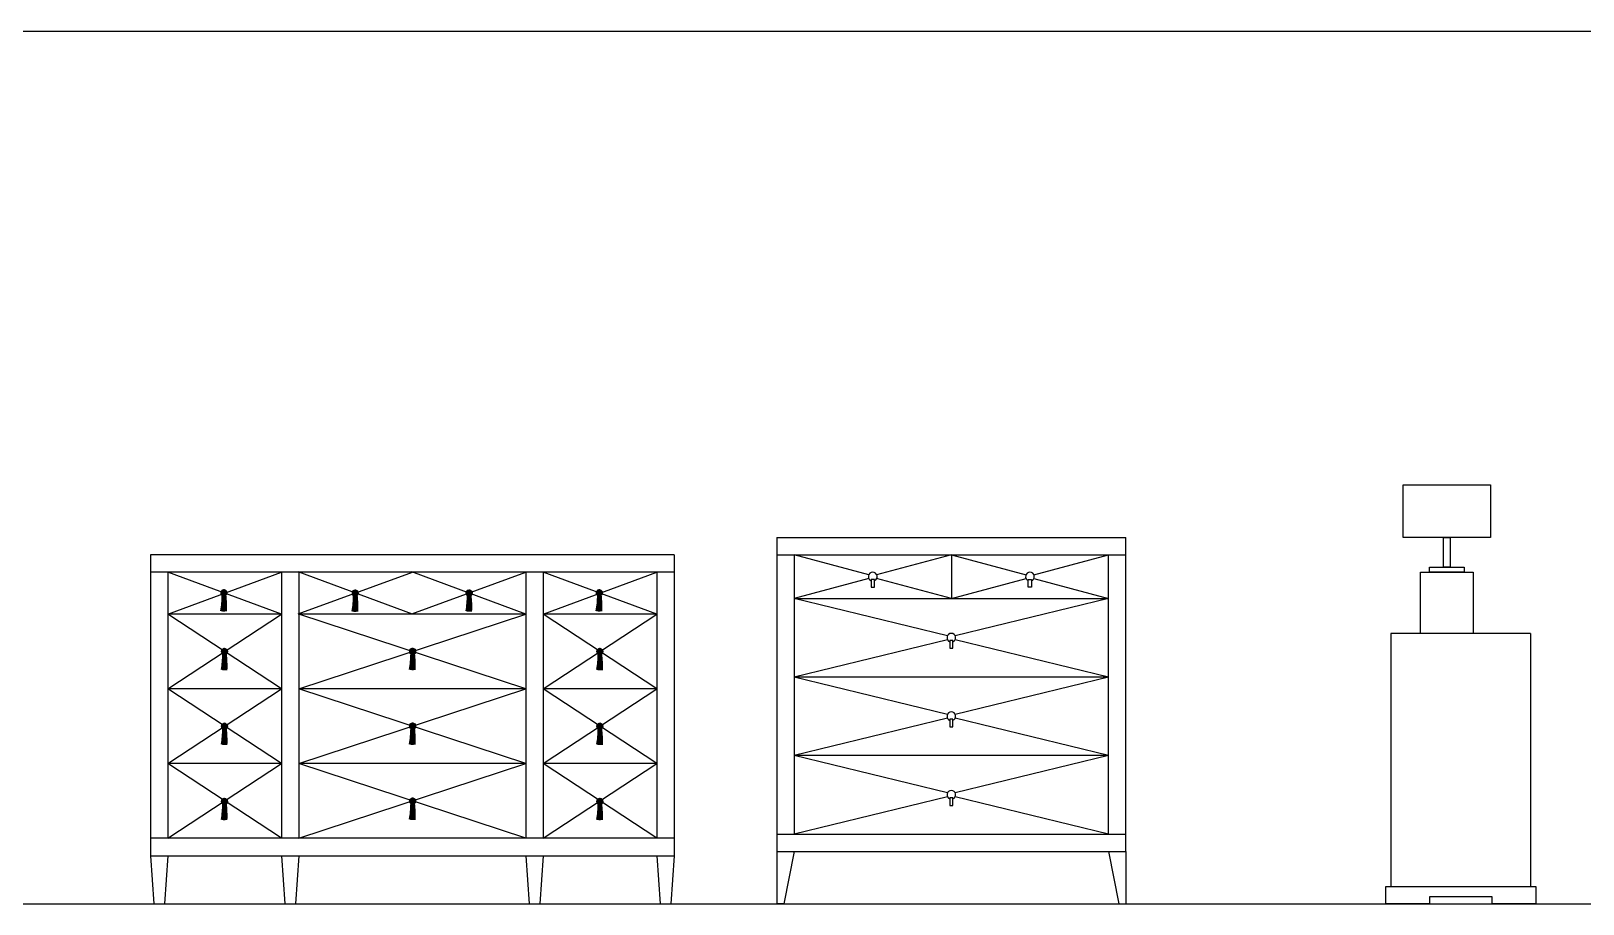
# Model space of a CAD drawing. Header units: inches. Extents: x 6.9 to 49.4, y 11.8 to 36.5.
# Drawn here: x 33.819 to 38.263, y 27.424 to 29.924 of the extents above; entities that cross this region are included whole.
import ezdxf

# ---------------------------------------------------------------- set-up
doc = ezdxf.new("R2010")
doc.units = ezdxf.units.IN
doc.header["$MEASUREMENT"] = 0
doc.layers.add('1', color=1, linetype='Continuous')

msp = doc.modelspace()

# ---------------------------------------------------------------- linework, layer by layer
at = {"layer": '1'}
for p, q in [((28.702, 29.9239), (49.0282, 29.9239)), ((35.9542, 28.4739), (36.9542, 28.4739)), ((35.9542, 28.4739), (35.9542, 27.5739)), ((36.9542, 27.5739), (36.9542, 28.4739)), ((34.1608, 28.4239), (34.1608, 27.5619)), ((35.6608, 28.4239), (34.1608, 28.4239)), ((35.6608, 28.4239), (35.6608, 27.5619)), ((35.9542, 28.4239), (36.9542, 28.4239)), ((36.2179, 28.367), (36.0042, 28.4239)), ((36.0042, 28.4239), (36.0042, 27.6239)), ((36.4542, 28.4239), (36.2403, 28.367)), ((36.4542, 28.4239), (36.6681, 28.367)), ((36.4542, 28.4239), (36.4542, 28.2989)), ((36.6906, 28.367), (36.9042, 28.4239)), ((36.9042, 27.6239), (36.9042, 28.4239)), ((35.6608, 28.3739), (34.1608, 28.3739)), ((34.2108, 28.3739), (34.2108, 27.6119)), ((34.5358, 28.2539), (34.2108, 28.3739)), ((34.2108, 28.2539), (34.5358, 28.3739)), ((34.5358, 28.3739), (34.5358, 27.6119)), ((34.9108, 28.2539), (34.5839, 28.3747)), ((34.5839, 28.2547), (34.9108, 28.3739)), ((34.5858, 28.3739), (34.5858, 27.6119)), ((35.2358, 28.2539), (34.9089, 28.3747)), ((34.9089, 28.2547), (35.2358, 28.3739)), ((35.2358, 28.3739), (35.2358, 27.6119)), ((35.2858, 28.3739), (35.2858, 27.6119)), ((35.2858, 28.2539), (35.6108, 28.3739)), ((35.6108, 28.2539), (35.2858, 28.3739)), ((35.6108, 28.3739), (35.6108, 27.6119)), ((36.2179, 28.3558), (36.0042, 28.2989)), ((36.4542, 28.2989), (36.2403, 28.3558)), ((36.4542, 28.2989), (36.6681, 28.3558)), ((36.6906, 28.3558), (36.9042, 28.2989)), ((36.0042, 28.2989), (36.9042, 28.2989)), ((36.4429, 28.192), (36.0042, 28.2989)), ((36.9042, 28.2989), (36.4653, 28.192)), ((34.5358, 28.2539), (34.2108, 28.2539)), ((34.5358, 28.0399), (34.2108, 28.2539)), ((34.2108, 28.0399), (34.5358, 28.2539)), ((35.2358, 28.2539), (34.5858, 28.2539)), ((34.5858, 28.0399), (35.2358, 28.2539)), ((35.2358, 28.0399), (34.5858, 28.2539)), ((35.6108, 28.2539), (35.2858, 28.2539)), ((35.2858, 28.0399), (35.6108, 28.2539)), ((35.6108, 28.0399), (35.2858, 28.2539)), ((36.4429, 28.1808), (36.0042, 28.0739)), ((36.9042, 28.0739), (36.4653, 28.1808)), ((38.1131, 28.1989), (37.7131, 28.1989)), ((38.1131, 28.1989), (38.1131, 27.4739)), ((36.9042, 28.0739), (36.0042, 28.0739)), ((36.4429, 27.967), (36.0042, 28.0739)), ((36.9042, 28.0739), (36.4653, 27.967)), ((34.1608, 28.0093), (34.1608, 27.5619)), ((34.5358, 28.0399), (34.2108, 28.0399)), ((34.2108, 27.8259), (34.5358, 28.0399)), ((34.5358, 27.8259), (34.2108, 28.0399)), ((35.2358, 28.0399), (34.5858, 28.0399)), ((34.5858, 27.8259), (35.2358, 28.0399)), ((35.2358, 27.8259), (34.5858, 28.0399)), ((35.6108, 28.0399), (35.2858, 28.0399)), ((35.6108, 27.8259), (35.2858, 28.0399)), ((35.2858, 27.8259), (35.6108, 28.0399)), ((34.2108, 27.9593), (34.2108, 27.6119)), ((36.4429, 27.9558), (36.0042, 27.8489)), ((36.9042, 27.8489), (36.4653, 27.9558)), ((34.5358, 27.8259), (34.2108, 27.8259)), ((34.5358, 27.6119), (34.2108, 27.8259)), ((34.2108, 27.6119), (34.5358, 27.8259)), ((35.2358, 27.8259), (34.5858, 27.8259)), ((35.2358, 27.6119), (34.5858, 27.8259)), ((34.5858, 27.6119), (35.2358, 27.8259)), ((35.6108, 27.8259), (35.2858, 27.8259)), ((35.2858, 27.6119), (35.6108, 27.8259)), ((35.6108, 27.6119), (35.2858, 27.8259)), ((36.9042, 27.8489), (36.0042, 27.8489)), ((36.4429, 27.742), (36.0042, 27.8489)), ((36.9042, 27.8489), (36.4653, 27.742)), ((36.4429, 27.7308), (36.0042, 27.6239)), ((36.9042, 27.6239), (36.4653, 27.7308)), ((35.6608, 27.6119), (34.1608, 27.6119)), ((35.9542, 27.6239), (36.9542, 27.6239)), ((34.1608, 27.5619), (35.6608, 27.5622)), ((34.1608, 27.5619), (34.1706, 27.4239)), ((34.2108, 27.5619), (34.2011, 27.4239)), ((34.5358, 27.5619), (34.5456, 27.4239)), ((34.5858, 27.5619), (34.5761, 27.4239)), ((35.2358, 27.5619), (35.2456, 27.4239)), ((35.2858, 27.5619), (35.2761, 27.4239)), ((35.6108, 27.5619), (35.6206, 27.4239)), ((35.6608, 27.5619), (35.6511, 27.4239)), ((35.9542, 27.5739), (36.9542, 27.5739)), ((35.9542, 27.5739), (35.9542, 27.4239)), ((36.0042, 27.5739), (35.9742, 27.4239)), ((36.9042, 27.5739), (36.9342, 27.4239)), ((36.9542, 27.5739), (36.9542, 27.4239)), ((28.702, 27.4239), (49.0282, 27.4239)), ((35.9742, 27.4239), (35.9542, 27.4239)), ((36.9342, 27.4239), (36.9542, 27.4239))]:
    msp.add_line(p, q, dxfattribs=at)
for points in [[(37.9981, 28.4739), (37.7481, 28.4739), (37.7481, 28.6239), (37.9981, 28.6239)], [(37.8831, 28.3889), (37.8631, 28.3889), (37.8631, 28.4739), (37.8831, 28.4739)], [(37.9231, 28.3739), (37.8231, 28.3739), (37.8231, 28.3889), (37.9231, 28.3889)], [(36.2339, 28.3531), (36.2246, 28.3531), (36.2246, 28.3313), (36.2339, 28.3313)], [(36.6746, 28.3531), (36.6839, 28.3531), (36.6839, 28.3313), (36.6746, 28.3313)], [(36.4589, 28.1781), (36.4496, 28.1781), (36.4496, 28.1563), (36.4589, 28.1563)], [(36.4589, 27.9531), (36.4496, 27.9531), (36.4496, 27.9313), (36.4589, 27.9313)], [(36.4589, 27.7281), (36.4496, 27.7281), (36.4496, 27.7063), (36.4589, 27.7063)]]:
    msp.add_lwpolyline(points, close=True, dxfattribs=at)
for points in [[(37.7981, 28.1989), (37.7981, 28.3739), (37.9481, 28.3739), (37.9481, 28.1989)], [(37.7131, 28.1989), (37.7131, 27.4739), (38.1131, 27.4739), (38.1281, 27.4739), (38.1281, 27.4239), (38.0031, 27.4239), (38.0031, 27.4439), (37.8231, 27.4439), (37.8231, 27.4239), (37.6981, 27.4239), (37.6981, 27.4739), (37.7131, 27.4739)]]:
    msp.add_lwpolyline(points, dxfattribs=at)
for centre in [(34.3712, 28.3152), (34.7473, 28.3143), (35.0734, 28.3147), (35.4462, 28.3152), (34.3727, 28.147), (34.9116, 28.1474), (35.4477, 28.147), (34.3727, 27.933), (34.9116, 27.9334), (35.4477, 27.933), (34.3727, 27.7178), (34.9116, 27.7182), (35.4477, 27.7178)]:
    msp.add_circle(centre, 0.0084, dxfattribs=at)
for centre, radius, start, end in [((36.2291, 28.3614), 0.0125, 292.4747, 248.782), ((36.6793, 28.3614), 0.0125, 291.218, 247.5253), ((34.3676, 28.3105), 0.00701, 91.8964, 132.9844), ((34.366, 28.3132), 0.00446, 89.9262, 133.4652), ((34.3688, 28.3097), 0.00746, 88.274, 142.1623), ((34.3646, 28.3154), 0.00247, 92.6213, 127.9182), ((34.3608, 28.2773), 0.0408, 66.3923, 86.4672), ((34.3702, 28.3085), 0.00842, 88.8857, 143.9179), ((34.3716, 28.3069), 0.00964, 88.1935, 147.295), ((34.3627, 28.2863), 0.0324, 63.8561, 88.4571), ((34.3628, 28.2868), 0.0327, 64.6545, 87.9802), ((34.3726, 28.3065), 0.00967, 87.2135, 152.8154), ((34.3738, 28.3051), 0.0106, 86.7173, 151.0966), ((34.3631, 28.2904), 0.03, 63.6439, 87.0978), ((34.3658, 28.3103), 0.00108, 140.7408, 219.3773), ((34.3678, 28.3105), 0.00274, 161.0457, 206.0157), ((34.3639, 28.2953), 0.026, 62.2166, 86.8429), ((34.3723, 28.3104), 0.00665, 164.6019, 194.6291), ((34.3632, 28.2947), 0.0274, 63.4432, 83.8173), ((34.3769, 28.3108), 0.0106, 169.1751, 193.5068), ((34.3761, 28.3114), 0.00915, 167.8562, 204.4472), ((34.365, 28.3015), 0.0211, 62.7676, 84.6164), ((34.3681, 28.3126), 0.0103, 56.3635, 92.277), ((34.3778, 28.3119), 0.0101, 168.2194, 207.8015), ((34.379, 28.3124), 0.0105, 168.9713, 211.1641), ((34.3829, 28.3132), 0.0137, 173.7891, 207.8773), ((34.3665, 28.3133), 0.0107, 331.9294, 71.9115), ((34.3851, 28.3146), 0.0152, 178.708, 210.5401), ((34.385, 28.3155), 0.0146, 181.1835, 215.1712), ((34.3776, 28.3247), 0.0123, 234.5139, 267.9856), ((34.3781, 28.3266), 0.0149, 239.6296, 266.0848), ((34.3776, 28.3259), 0.015, 242.5032, 267.2476), ((34.3774, 28.3246), 0.0145, 243.4314, 267.1857), ((34.3666, 28.3135), 0.0111, 335.1914, 66.6087), ((34.3772, 28.3232), 0.0101, 231.6354, 269.8104), ((34.3761, 28.3217), 0.012, 246.1173, 271.9693), ((34.3772, 28.3245), 0.0107, 237.631, 269.7075), ((34.3755, 28.3191), 0.0101, 247.1558, 274.1362), ((34.3677, 28.314), 0.0105, 332.2009, 67.5152), ((34.3755, 28.3161), 0.00786, 242.9112, 273.3538), ((34.3763, 28.3228), 0.00819, 241.1714, 275.8659), ((34.3687, 28.3143), 0.00998, 333.0279, 67.9457), ((34.3702, 28.3149), 0.009, 325.7045, 75.269), ((34.376, 28.3238), 0.00875, 248.7347, 270.1383), ((34.7421, 28.3123), 0.00446, 89.9262, 133.4652), ((34.7437, 28.3096), 0.00701, 91.8964, 132.9844), ((34.7449, 28.3088), 0.00746, 88.274, 142.1623), ((34.7407, 28.3145), 0.00247, 92.6213, 127.9182), ((34.7369, 28.2763), 0.0408, 66.3923, 86.4672), ((34.7463, 28.3075), 0.00842, 88.8857, 143.9179), ((34.7477, 28.3059), 0.00964, 88.1935, 147.295), ((34.7388, 28.2853), 0.0324, 63.8561, 88.4571), ((34.7389, 28.2858), 0.0327, 64.6545, 87.9802), ((34.7488, 28.3055), 0.00967, 87.2135, 152.8154), ((34.7499, 28.3041), 0.0106, 86.7173, 151.0966), ((34.7392, 28.2895), 0.03, 63.6439, 87.0978), ((34.7419, 28.3094), 0.00108, 140.7408, 219.3773), ((34.7439, 28.3095), 0.00274, 161.0457, 206.0157), ((34.74, 28.2943), 0.026, 62.2166, 86.8429), ((34.7484, 28.3095), 0.00665, 164.6019, 194.6291), ((34.7393, 28.2938), 0.0274, 63.4432, 83.8173), ((34.753, 28.3098), 0.0106, 169.1751, 193.5068), ((34.7522, 28.3105), 0.00915, 167.8562, 204.4472), ((34.7411, 28.3005), 0.0211, 62.7676, 84.6164), ((34.7442, 28.3116), 0.0103, 56.3635, 92.277), ((34.7539, 28.3109), 0.0101, 168.2194, 207.8015), ((34.7551, 28.3114), 0.0105, 168.9713, 211.1641), ((34.759, 28.3123), 0.0137, 173.7891, 207.8773), ((34.7426, 28.3124), 0.0107, 331.9294, 71.9115), ((34.7612, 28.3137), 0.0152, 178.708, 210.5401), ((34.7611, 28.3145), 0.0146, 181.1835, 215.1712), ((34.7537, 28.3238), 0.0123, 234.5139, 267.9856), ((34.7542, 28.3257), 0.0149, 239.6296, 266.0848), ((34.7538, 28.325), 0.015, 242.5032, 267.2476), ((34.7535, 28.3237), 0.0145, 243.4314, 267.1857), ((34.7427, 28.3125), 0.0111, 335.1914, 66.6087), ((34.7533, 28.3223), 0.0101, 231.6354, 269.8104), ((34.7522, 28.3207), 0.012, 246.1173, 271.9693), ((34.7533, 28.3235), 0.0107, 237.631, 269.7075), ((34.7438, 28.313), 0.0105, 332.2009, 67.5152), ((34.7524, 28.3218), 0.00819, 241.1714, 275.8659), ((34.7448, 28.3134), 0.00998, 333.0279, 67.9457), ((34.7463, 28.3139), 0.009, 325.7045, 75.269), ((34.7521, 28.3229), 0.00875, 248.7347, 270.1383), ((35.0698, 28.3099), 0.00701, 91.8964, 132.9844), ((35.0709, 28.3092), 0.00746, 88.274, 142.1623), ((35.0682, 28.3127), 0.00446, 89.9262, 133.4652), ((35.0668, 28.3148), 0.00247, 92.6213, 127.9182), ((35.0629, 28.2767), 0.0408, 66.3923, 86.4672), ((35.0723, 28.3079), 0.00842, 88.8857, 143.9179), ((35.0737, 28.3063), 0.00964, 88.1935, 147.295), ((35.0649, 28.2857), 0.0324, 63.8561, 88.4571), ((35.0649, 28.2862), 0.0327, 64.6545, 87.9802), ((35.0748, 28.3059), 0.00967, 87.2135, 152.8154), ((35.076, 28.3045), 0.0106, 86.7173, 151.0966), ((35.0652, 28.2899), 0.03, 63.6439, 87.0978), ((35.068, 28.3098), 0.00108, 140.7408, 219.3773), ((35.07, 28.3099), 0.00274, 161.0457, 206.0157), ((35.066, 28.2947), 0.026, 62.2166, 86.8429), ((35.0745, 28.3099), 0.00665, 164.6019, 194.6291), ((35.0654, 28.2941), 0.0274, 63.4432, 83.8173), ((35.0791, 28.3102), 0.0106, 169.1751, 193.5068), ((35.0672, 28.3009), 0.0211, 62.7676, 84.6164), ((35.0782, 28.3108), 0.00915, 167.8562, 204.4472), ((35.0703, 28.312), 0.0103, 56.3635, 92.277), ((35.08, 28.3113), 0.0101, 168.2194, 207.8015), ((35.0811, 28.3118), 0.0105, 168.9713, 211.1641), ((35.0851, 28.3127), 0.0137, 173.7891, 207.8773), ((35.0686, 28.3128), 0.0107, 331.9294, 71.9115), ((35.0873, 28.3141), 0.0152, 178.708, 210.5401), ((35.0872, 28.3149), 0.0146, 181.1835, 215.1712), ((35.0797, 28.3242), 0.0123, 234.5139, 267.9856), ((35.0803, 28.3261), 0.0149, 239.6296, 266.0848), ((35.0798, 28.3254), 0.015, 242.5032, 267.2476), ((35.0794, 28.3227), 0.0101, 231.6354, 269.8104), ((35.0796, 28.3241), 0.0145, 243.4314, 267.1857), ((35.0688, 28.3129), 0.0111, 335.1914, 66.6087), ((35.0783, 28.3211), 0.012, 246.1173, 271.9693), ((35.0794, 28.3239), 0.0107, 237.631, 269.7075), ((35.0698, 28.3134), 0.0105, 332.2009, 67.5152), ((35.0777, 28.3185), 0.0101, 247.1558, 274.1362), ((35.0784, 28.3222), 0.00819, 241.1714, 275.8659), ((35.0709, 28.3138), 0.00998, 333.0279, 67.9457), ((35.0723, 28.3143), 0.009, 325.7045, 75.269), ((35.0782, 28.3233), 0.00875, 248.7347, 270.1383), ((35.4426, 28.3105), 0.00701, 91.8964, 132.9844), ((35.441, 28.3132), 0.00446, 89.9262, 133.4652), ((35.4438, 28.3097), 0.00746, 88.274, 142.1623), ((35.4396, 28.3154), 0.00247, 92.6213, 127.9182), ((35.4358, 28.2773), 0.0408, 66.3923, 86.4672), ((35.4452, 28.3085), 0.00842, 88.8857, 143.9179), ((35.4466, 28.3069), 0.00964, 88.1935, 147.295), ((35.4377, 28.2863), 0.0324, 63.8561, 88.4571), ((35.4378, 28.2868), 0.0327, 64.6545, 87.9802), ((35.4476, 28.3065), 0.00967, 87.2135, 152.8154), ((35.4488, 28.3051), 0.0106, 86.7173, 151.0966), ((35.4381, 28.2904), 0.03, 63.6439, 87.0978), ((35.4408, 28.3103), 0.00108, 140.7408, 219.3773), ((35.4428, 28.3105), 0.00274, 161.0457, 206.0157), ((35.4389, 28.2953), 0.026, 62.2166, 86.8429), ((35.4473, 28.3104), 0.00665, 164.6019, 194.6291), ((35.4382, 28.2947), 0.0274, 63.4432, 83.8173), ((35.4519, 28.3108), 0.0106, 169.1751, 193.5068), ((35.4511, 28.3114), 0.00915, 167.8562, 204.4472), ((35.44, 28.3015), 0.0211, 62.7676, 84.6164), ((35.4431, 28.3126), 0.0103, 56.3635, 92.277), ((35.4528, 28.3119), 0.0101, 168.2194, 207.8015), ((35.454, 28.3124), 0.0105, 168.9713, 211.1641), ((35.4579, 28.3132), 0.0137, 173.7891, 207.8773), ((35.4415, 28.3133), 0.0107, 331.9294, 71.9115), ((35.4601, 28.3146), 0.0152, 178.708, 210.5401), ((35.46, 28.3155), 0.0146, 181.1835, 215.1712), ((35.4526, 28.3247), 0.0123, 234.5139, 267.9856), ((35.4531, 28.3266), 0.0149, 239.6296, 266.0848), ((35.4526, 28.3259), 0.015, 242.5032, 267.2476), ((35.4524, 28.3246), 0.0145, 243.4314, 267.1857), ((35.4416, 28.3135), 0.0111, 335.1914, 66.6087), ((35.4522, 28.3232), 0.0101, 231.6354, 269.8104), ((35.4511, 28.3217), 0.012, 246.1173, 271.9693), ((35.4522, 28.3245), 0.0107, 237.631, 269.7075), ((35.4505, 28.3191), 0.0101, 247.1558, 274.1362), ((35.4427, 28.314), 0.0105, 332.2009, 67.5152), ((35.4505, 28.3161), 0.00786, 242.9112, 273.3538), ((35.4513, 28.3228), 0.00819, 241.1714, 275.8659), ((35.4437, 28.3143), 0.00998, 333.0279, 67.9457), ((35.4452, 28.3149), 0.009, 325.7045, 75.269), ((35.451, 28.3238), 0.00875, 248.7347, 270.1383), ((34.1192, 28.3081), 0.2473, 349.6468, 0.033), ((34.161, 28.2963), 0.207, 350.6759, 3.1423), ((34.1618, 28.2962), 0.207, 350.6381, 3.1289), ((34.1622, 28.2965), 0.2069, 350.5411, 3.0947), ((34.1634, 28.2963), 0.2069, 350.5064, 3.0825), ((34.1644, 28.2959), 0.2069, 350.5731, 3.106), ((34.1652, 28.2958), 0.2069, 350.574, 3.1063), ((34.1657, 28.2957), 0.2069, 350.5804, 3.1086), ((34.1668, 28.2955), 0.207, 350.6083, 3.1184), ((34.1672, 28.2957), 0.2069, 350.5387, 3.0939), ((34.1679, 28.2962), 0.2069, 350.3966, 3.0442), ((34.3747, 28.312), 0.0043, 233.7298, 274.6094), ((34.1689, 28.2975), 0.2067, 350.0219, 2.9152), ((34.1418, 28.2866), 0.2353, 354.026, 5.234), ((34.0744, 28.2746), 0.3042, 357.6484, 6.4572), ((34.4953, 28.3072), 0.2473, 349.6468, 0.033), ((34.5372, 28.2953), 0.207, 350.6759, 3.1423), ((34.5379, 28.2953), 0.207, 350.6381, 3.1289), ((34.5383, 28.2955), 0.2069, 350.5411, 3.0947), ((34.5395, 28.2954), 0.2069, 350.5064, 3.0825), ((34.5405, 28.295), 0.2069, 350.5731, 3.106), ((34.5413, 28.2948), 0.2069, 350.574, 3.1063), ((34.5418, 28.2948), 0.2069, 350.5804, 3.1086), ((34.5429, 28.2946), 0.207, 350.6083, 3.1184), ((34.5433, 28.2948), 0.2069, 350.5387, 3.0939), ((34.7516, 28.3181), 0.0101, 247.1558, 274.1362), ((34.7516, 28.3152), 0.00786, 242.9112, 273.3538), ((34.544, 28.2952), 0.2069, 350.3966, 3.0442), ((34.7508, 28.3111), 0.0043, 233.7298, 274.6094), ((34.545, 28.2965), 0.2067, 350.0219, 2.9152), ((34.5179, 28.2857), 0.2353, 354.026, 5.234), ((34.4505, 28.2737), 0.3042, 357.6484, 6.4572), ((34.8214, 28.3076), 0.2473, 349.6468, 0.033), ((34.8632, 28.2957), 0.207, 350.6759, 3.1423), ((34.864, 28.2956), 0.207, 350.6381, 3.1289), ((34.8644, 28.2959), 0.2069, 350.5411, 3.0947), ((34.8655, 28.2958), 0.2069, 350.5064, 3.0825), ((34.8666, 28.2953), 0.2069, 350.5731, 3.106), ((34.8673, 28.2952), 0.2069, 350.574, 3.1063), ((34.8679, 28.2951), 0.2069, 350.5804, 3.1086), ((34.869, 28.2949), 0.207, 350.6083, 3.1184), ((34.8694, 28.2952), 0.2069, 350.5387, 3.0939), ((35.0776, 28.3156), 0.00786, 242.9112, 273.3538), ((34.8701, 28.2956), 0.2069, 350.3966, 3.0442), ((35.0769, 28.3115), 0.0043, 233.7298, 274.6094), ((34.8711, 28.2969), 0.2067, 350.0219, 2.9152), ((34.844, 28.286), 0.2353, 354.026, 5.234), ((34.7766, 28.2741), 0.3042, 357.6484, 6.4572), ((35.1942, 28.3081), 0.2473, 349.6468, 0.033), ((35.236, 28.2963), 0.207, 350.6759, 3.1423), ((35.2368, 28.2962), 0.207, 350.6381, 3.1289), ((35.2372, 28.2965), 0.2069, 350.5411, 3.0947), ((35.2384, 28.2963), 0.2069, 350.5064, 3.0825), ((35.2394, 28.2959), 0.2069, 350.5731, 3.106), ((35.2402, 28.2958), 0.2069, 350.574, 3.1063), ((35.2407, 28.2957), 0.2069, 350.5804, 3.1086), ((35.2418, 28.2955), 0.207, 350.6083, 3.1184), ((35.2422, 28.2957), 0.2069, 350.5387, 3.0939), ((35.2429, 28.2962), 0.2069, 350.3966, 3.0442), ((35.4497, 28.312), 0.0043, 233.7298, 274.6094), ((35.2439, 28.2975), 0.2067, 350.0219, 2.9152), ((35.2168, 28.2866), 0.2353, 354.026, 5.234), ((35.1494, 28.2746), 0.3042, 357.6484, 6.4572), ((36.4541, 28.1864), 0.0125, 292.4747, 248.782), ((34.1207, 28.1398), 0.2473, 349.6468, 0.033), ((34.3674, 28.145), 0.00446, 89.9262, 133.4652), ((34.369, 28.1422), 0.00701, 91.8964, 132.9844), ((34.3702, 28.1415), 0.00746, 88.274, 142.1623), ((34.366, 28.1471), 0.00247, 92.6213, 127.9182), ((34.3622, 28.109), 0.0408, 66.3923, 86.4672), ((34.3716, 28.1402), 0.00842, 88.8857, 143.9179), ((34.373, 28.1386), 0.00964, 88.1935, 147.295), ((34.3641, 28.118), 0.0324, 63.8561, 88.4571), ((34.3642, 28.1185), 0.0327, 64.6545, 87.9802), ((34.3741, 28.1382), 0.00967, 87.2135, 152.8154), ((34.3752, 28.1368), 0.0106, 86.7173, 151.0966), ((34.3645, 28.1222), 0.03, 63.6439, 87.0978), ((34.3672, 28.142), 0.00108, 140.7408, 219.3773), ((34.3692, 28.1422), 0.00274, 161.0457, 206.0157), ((34.3653, 28.127), 0.026, 62.2166, 86.8429), ((34.1625, 28.128), 0.207, 350.6759, 3.1423), ((34.3737, 28.1422), 0.00665, 164.6019, 194.6291), ((34.1632, 28.1279), 0.207, 350.6381, 3.1289), ((34.3646, 28.1264), 0.0274, 63.4432, 83.8173), ((34.3783, 28.1425), 0.0106, 169.1751, 193.5068), ((34.1637, 28.1282), 0.2069, 350.5411, 3.0947), ((34.3775, 28.1431), 0.00915, 167.8562, 204.4472), ((34.3664, 28.1332), 0.0211, 62.7676, 84.6164), ((34.1648, 28.1281), 0.2069, 350.5064, 3.0825), ((34.3695, 28.1443), 0.0103, 56.3635, 92.277), ((34.3792, 28.1436), 0.0101, 168.2194, 207.8015), ((34.3804, 28.1441), 0.0105, 168.9713, 211.1641), ((34.1658, 28.1276), 0.2069, 350.5731, 3.106), ((34.3843, 28.145), 0.0137, 173.7891, 207.8773), ((34.1666, 28.1275), 0.2069, 350.574, 3.1063), ((34.3679, 28.145), 0.0107, 331.9294, 71.9115), ((34.3865, 28.1463), 0.0152, 178.708, 210.5401), ((34.1671, 28.1274), 0.2069, 350.5804, 3.1086), ((34.3864, 28.1472), 0.0146, 181.1835, 215.1712), ((34.379, 28.1564), 0.0123, 234.5139, 267.9856), ((34.3795, 28.1584), 0.0149, 239.6296, 266.0848), ((34.3791, 28.1577), 0.015, 242.5032, 267.2476), ((34.3681, 28.1452), 0.0111, 335.1914, 66.6087), ((34.3786, 28.1549), 0.0101, 231.6354, 269.8104), ((34.3788, 28.1564), 0.0145, 243.4314, 267.1857), ((34.1682, 28.1272), 0.207, 350.6083, 3.1184), ((34.3775, 28.1534), 0.012, 246.1173, 271.9693), ((34.1687, 28.1274), 0.2069, 350.5387, 3.0939), ((34.3786, 28.1562), 0.0107, 237.631, 269.7075), ((34.377, 28.1508), 0.0101, 247.1558, 274.1362), ((34.3691, 28.1457), 0.0105, 332.2009, 67.5152), ((34.3769, 28.1478), 0.00786, 242.9112, 273.3538), ((34.1693, 28.1279), 0.2069, 350.3966, 3.0442), ((34.3761, 28.1438), 0.0043, 233.7298, 274.6094), ((34.3777, 28.1545), 0.00819, 241.1714, 275.8659), ((34.3701, 28.146), 0.00998, 333.0279, 67.9457), ((34.3716, 28.1466), 0.009, 325.7045, 75.269), ((34.1703, 28.1292), 0.2067, 350.0219, 2.9152), ((34.3775, 28.1555), 0.00875, 248.7347, 270.1383), ((34.1432, 28.1183), 0.2353, 354.026, 5.234), ((34.0759, 28.1064), 0.3042, 357.6484, 6.4572), ((34.6596, 28.1403), 0.2473, 349.6468, 0.033), ((34.908, 28.1427), 0.00701, 91.8964, 132.9844), ((34.9064, 28.1454), 0.00446, 89.9262, 133.4652), ((34.9091, 28.1419), 0.00746, 88.274, 142.1623), ((34.905, 28.1476), 0.00247, 92.6213, 127.9182), ((34.9011, 28.1095), 0.0408, 66.3923, 86.4672), ((34.9106, 28.1407), 0.00842, 88.8857, 143.9179), ((34.9119, 28.1391), 0.00964, 88.1935, 147.295), ((34.9031, 28.1185), 0.0324, 63.8561, 88.4571), ((34.9032, 28.119), 0.0327, 64.6545, 87.9802), ((34.913, 28.1387), 0.00967, 87.2135, 152.8154), ((34.9142, 28.1373), 0.0106, 86.7173, 151.0966), ((34.9035, 28.1226), 0.03, 63.6439, 87.0978), ((34.9062, 28.1425), 0.00108, 140.7408, 219.3773), ((34.9082, 28.1426), 0.00274, 161.0457, 206.0157), ((34.9043, 28.1275), 0.026, 62.2166, 86.8429), ((34.7014, 28.1285), 0.207, 350.6759, 3.1423), ((34.9127, 28.1426), 0.00665, 164.6019, 194.6291), ((34.7022, 28.1284), 0.207, 350.6381, 3.1289), ((34.9036, 28.1269), 0.0274, 63.4432, 83.8173), ((34.9173, 28.143), 0.0106, 169.1751, 193.5068), ((34.7026, 28.1287), 0.2069, 350.5411, 3.0947), ((34.9054, 28.1337), 0.0211, 62.7676, 84.6164), ((34.9164, 28.1436), 0.00915, 167.8562, 204.4472), ((34.7037, 28.1285), 0.2069, 350.5064, 3.0825), ((34.9085, 28.1448), 0.0103, 56.3635, 92.277), ((34.9182, 28.1441), 0.0101, 168.2194, 207.8015), ((34.9194, 28.1446), 0.0105, 168.9713, 211.1641), ((34.7048, 28.1281), 0.2069, 350.5731, 3.106), ((34.9233, 28.1454), 0.0137, 173.7891, 207.8773), ((34.7055, 28.128), 0.2069, 350.574, 3.1063), ((34.9068, 28.1455), 0.0107, 331.9294, 71.9115), ((34.7061, 28.1279), 0.2069, 350.5804, 3.1086), ((34.9255, 28.1468), 0.0152, 178.708, 210.5401), ((34.9254, 28.1477), 0.0146, 181.1835, 215.1712), ((34.918, 28.1569), 0.0123, 234.5139, 267.9856), ((34.9185, 28.1588), 0.0149, 239.6296, 266.0848), ((34.918, 28.1581), 0.015, 242.5032, 267.2476), ((34.9176, 28.1554), 0.0101, 231.6354, 269.8104), ((34.9178, 28.1568), 0.0145, 243.4314, 267.1857), ((34.907, 28.1457), 0.0111, 335.1914, 66.6087), ((34.7072, 28.1277), 0.207, 350.6083, 3.1184), ((34.9165, 28.1539), 0.012, 246.1173, 271.9693), ((34.7076, 28.1279), 0.2069, 350.5387, 3.0939), ((34.9176, 28.1567), 0.0107, 237.631, 269.7075), ((34.908, 28.1462), 0.0105, 332.2009, 67.5152), ((34.9159, 28.1513), 0.0101, 247.1558, 274.1362), ((34.7083, 28.1284), 0.2069, 350.3966, 3.0442), ((34.9158, 28.1483), 0.00786, 242.9112, 273.3538), ((34.9151, 28.1442), 0.0043, 233.7298, 274.6094), ((34.9166, 28.155), 0.00819, 241.1714, 275.8659), ((34.9091, 28.1465), 0.00998, 333.0279, 67.9457), ((34.9106, 28.1471), 0.009, 325.7045, 75.269), ((34.7093, 28.1297), 0.2067, 350.0219, 2.9152), ((34.9164, 28.156), 0.00875, 248.7347, 270.1383), ((34.6822, 28.1188), 0.2353, 354.026, 5.234), ((34.6148, 28.1068), 0.3042, 357.6484, 6.4572), ((35.1957, 28.1398), 0.2473, 349.6468, 0.033), ((35.4424, 28.145), 0.00446, 89.9262, 133.4652), ((35.444, 28.1422), 0.00701, 91.8964, 132.9844), ((35.4452, 28.1415), 0.00746, 88.274, 142.1623), ((35.441, 28.1471), 0.00247, 92.6213, 127.9182), ((35.4372, 28.109), 0.0408, 66.3923, 86.4672), ((35.4466, 28.1402), 0.00842, 88.8857, 143.9179), ((35.448, 28.1386), 0.00964, 88.1935, 147.295), ((35.4391, 28.118), 0.0324, 63.8561, 88.4571), ((35.4392, 28.1185), 0.0327, 64.6545, 87.9802), ((35.4491, 28.1382), 0.00967, 87.2135, 152.8154), ((35.4502, 28.1368), 0.0106, 86.7173, 151.0966), ((35.4395, 28.1222), 0.03, 63.6439, 87.0978), ((35.4422, 28.142), 0.00108, 140.7408, 219.3773), ((35.4442, 28.1422), 0.00274, 161.0457, 206.0157), ((35.4403, 28.127), 0.026, 62.2166, 86.8429), ((35.2375, 28.128), 0.207, 350.6759, 3.1423), ((35.4487, 28.1422), 0.00665, 164.6019, 194.6291), ((35.2382, 28.1279), 0.207, 350.6381, 3.1289), ((35.4396, 28.1264), 0.0274, 63.4432, 83.8173), ((35.4533, 28.1425), 0.0106, 169.1751, 193.5068), ((35.2387, 28.1282), 0.2069, 350.5411, 3.0947), ((35.4525, 28.1431), 0.00915, 167.8562, 204.4472), ((35.4414, 28.1332), 0.0211, 62.7676, 84.6164), ((35.2398, 28.1281), 0.2069, 350.5064, 3.0825), ((35.4445, 28.1443), 0.0103, 56.3635, 92.277), ((35.4542, 28.1436), 0.0101, 168.2194, 207.8015), ((35.4554, 28.1441), 0.0105, 168.9713, 211.1641), ((35.2408, 28.1276), 0.2069, 350.5731, 3.106), ((35.4593, 28.145), 0.0137, 173.7891, 207.8773), ((35.2416, 28.1275), 0.2069, 350.574, 3.1063), ((35.4429, 28.145), 0.0107, 331.9294, 71.9115), ((35.4615, 28.1463), 0.0152, 178.708, 210.5401), ((35.2421, 28.1274), 0.2069, 350.5804, 3.1086), ((35.4614, 28.1472), 0.0146, 181.1835, 215.1712), ((35.454, 28.1564), 0.0123, 234.5139, 267.9856), ((35.4545, 28.1584), 0.0149, 239.6296, 266.0848), ((35.4541, 28.1577), 0.015, 242.5032, 267.2476), ((35.4431, 28.1452), 0.0111, 335.1914, 66.6087), ((35.4536, 28.1549), 0.0101, 231.6354, 269.8104), ((35.4538, 28.1564), 0.0145, 243.4314, 267.1857), ((35.2432, 28.1272), 0.207, 350.6083, 3.1184), ((35.4525, 28.1534), 0.012, 246.1173, 271.9693), ((35.2437, 28.1274), 0.2069, 350.5387, 3.0939), ((35.4536, 28.1562), 0.0107, 237.631, 269.7075), ((35.452, 28.1508), 0.0101, 247.1558, 274.1362), ((35.4441, 28.1457), 0.0105, 332.2009, 67.5152), ((35.4519, 28.1478), 0.00786, 242.9112, 273.3538), ((35.2443, 28.1279), 0.2069, 350.3966, 3.0442), ((35.4511, 28.1438), 0.0043, 233.7298, 274.6094), ((35.4527, 28.1545), 0.00819, 241.1714, 275.8659), ((35.4451, 28.146), 0.00998, 333.0279, 67.9457), ((35.4466, 28.1466), 0.009, 325.7045, 75.269), ((35.2453, 28.1292), 0.2067, 350.0219, 2.9152), ((35.4525, 28.1555), 0.00875, 248.7347, 270.1383), ((35.2182, 28.1183), 0.2353, 354.026, 5.234), ((35.1509, 28.1064), 0.3042, 357.6484, 6.4572), ((36.4541, 27.9614), 0.0125, 292.4747, 248.782), ((34.1207, 27.9258), 0.2473, 349.6468, 0.033), ((34.3674, 27.9309), 0.00446, 89.9262, 133.4652), ((34.369, 27.9282), 0.00701, 91.8964, 132.9844), ((34.3702, 27.9275), 0.00746, 88.274, 142.1623), ((34.366, 27.9331), 0.00247, 92.6213, 127.9182), ((34.3622, 27.895), 0.0408, 66.3923, 86.4672), ((34.3716, 27.9262), 0.00842, 88.8857, 143.9179), ((34.373, 27.9246), 0.00964, 88.1935, 147.295), ((34.3641, 27.904), 0.0324, 63.8561, 88.4571), ((34.3642, 27.9045), 0.0327, 64.6545, 87.9802), ((34.3741, 27.9242), 0.00967, 87.2135, 152.8154), ((34.3752, 27.9228), 0.0106, 86.7173, 151.0966), ((34.3645, 27.9081), 0.03, 63.6439, 87.0978), ((34.3672, 27.928), 0.00108, 140.7408, 219.3773), ((34.3692, 27.9282), 0.00274, 161.0457, 206.0157), ((34.3653, 27.913), 0.026, 62.2166, 86.8429), ((34.1625, 27.914), 0.207, 350.6759, 3.1423), ((34.3737, 27.9281), 0.00665, 164.6019, 194.6291), ((34.1632, 27.9139), 0.207, 350.6381, 3.1289), ((34.3646, 27.9124), 0.0274, 63.4432, 83.8173), ((34.3783, 27.9285), 0.0106, 169.1751, 193.5068), ((34.1637, 27.9142), 0.2069, 350.5411, 3.0947), ((34.3775, 27.9291), 0.00915, 167.8562, 204.4472), ((34.3664, 27.9192), 0.0211, 62.7676, 84.6164), ((34.1648, 27.914), 0.2069, 350.5064, 3.0825), ((34.3695, 27.9303), 0.0103, 56.3635, 92.277), ((34.3792, 27.9296), 0.0101, 168.2194, 207.8015), ((34.3804, 27.9301), 0.0105, 168.9713, 211.1641), ((34.1658, 27.9136), 0.2069, 350.5731, 3.106), ((34.3843, 27.9309), 0.0137, 173.7891, 207.8773), ((34.1666, 27.9135), 0.2069, 350.574, 3.1063), ((34.3679, 27.931), 0.0107, 331.9294, 71.9115), ((34.3865, 27.9323), 0.0152, 178.708, 210.5401), ((34.1671, 27.9134), 0.2069, 350.5804, 3.1086), ((34.3864, 27.9332), 0.0146, 181.1835, 215.1712), ((34.379, 27.9424), 0.0123, 234.5139, 267.9856), ((34.3795, 27.9444), 0.0149, 239.6296, 266.0848), ((34.3791, 27.9436), 0.015, 242.5032, 267.2476), ((34.3681, 27.9312), 0.0111, 335.1914, 66.6087), ((34.3786, 27.9409), 0.0101, 231.6354, 269.8104), ((34.3788, 27.9424), 0.0145, 243.4314, 267.1857), ((34.1682, 27.9132), 0.207, 350.6083, 3.1184), ((34.3775, 27.9394), 0.012, 246.1173, 271.9693), ((34.1687, 27.9134), 0.2069, 350.5387, 3.0939), ((34.3786, 27.9422), 0.0107, 237.631, 269.7075), ((34.377, 27.9368), 0.0101, 247.1558, 274.1362), ((34.3691, 27.9317), 0.0105, 332.2009, 67.5152), ((34.3769, 27.9338), 0.00786, 242.9112, 273.3538), ((34.1693, 27.9139), 0.2069, 350.3966, 3.0442), ((34.3761, 27.9298), 0.0043, 233.7298, 274.6094), ((34.3777, 27.9405), 0.00819, 241.1714, 275.8659), ((34.3701, 27.932), 0.00998, 333.0279, 67.9457), ((34.3716, 27.9326), 0.009, 325.7045, 75.269), ((34.1703, 27.9152), 0.2067, 350.0219, 2.9152), ((34.3775, 27.9415), 0.00875, 248.7347, 270.1383), ((34.1432, 27.9043), 0.2353, 354.026, 5.234), ((34.0759, 27.8923), 0.3042, 357.6484, 6.4572), ((34.6596, 27.9263), 0.2473, 349.6468, 0.033), ((34.908, 27.9287), 0.00701, 91.8964, 132.9844), ((34.9064, 27.9314), 0.00446, 89.9262, 133.4652), ((34.9091, 27.9279), 0.00746, 88.274, 142.1623), ((34.905, 27.9336), 0.00247, 92.6213, 127.9182), ((34.9011, 27.8954), 0.0408, 66.3923, 86.4672), ((34.9106, 27.9267), 0.00842, 88.8857, 143.9179), ((34.9119, 27.9251), 0.00964, 88.1935, 147.295), ((34.9031, 27.9044), 0.0324, 63.8561, 88.4571), ((34.9032, 27.905), 0.0327, 64.6545, 87.9802), ((34.913, 27.9247), 0.00967, 87.2135, 152.8154), ((34.9142, 27.9233), 0.0106, 86.7173, 151.0966), ((34.9035, 27.9086), 0.03, 63.6439, 87.0978), ((34.9062, 27.9285), 0.00108, 140.7408, 219.3773), ((34.9082, 27.9286), 0.00274, 161.0457, 206.0157), ((34.9043, 27.9135), 0.026, 62.2166, 86.8429), ((34.7014, 27.9145), 0.207, 350.6759, 3.1423), ((34.9127, 27.9286), 0.00665, 164.6019, 194.6291), ((34.7022, 27.9144), 0.207, 350.6381, 3.1289), ((34.9036, 27.9129), 0.0274, 63.4432, 83.8173), ((34.9173, 27.9289), 0.0106, 169.1751, 193.5068), ((34.7026, 27.9146), 0.2069, 350.5411, 3.0947), ((34.9054, 27.9196), 0.0211, 62.7676, 84.6164), ((34.9164, 27.9296), 0.00915, 167.8562, 204.4472), ((34.7037, 27.9145), 0.2069, 350.5064, 3.0825), ((34.9085, 27.9308), 0.0103, 56.3635, 92.277), ((34.9182, 27.9301), 0.0101, 168.2194, 207.8015), ((34.9194, 27.9306), 0.0105, 168.9713, 211.1641), ((34.7048, 27.9141), 0.2069, 350.5731, 3.106), ((34.9233, 27.9314), 0.0137, 173.7891, 207.8773), ((34.7055, 27.914), 0.2069, 350.574, 3.1063), ((34.9068, 27.9315), 0.0107, 331.9294, 71.9115), ((34.7061, 27.9139), 0.2069, 350.5804, 3.1086), ((34.9255, 27.9328), 0.0152, 178.708, 210.5401), ((34.9254, 27.9336), 0.0146, 181.1835, 215.1712), ((34.918, 27.9429), 0.0123, 234.5139, 267.9856), ((34.9185, 27.9448), 0.0149, 239.6296, 266.0848), ((34.918, 27.9441), 0.015, 242.5032, 267.2476), ((34.9176, 27.9414), 0.0101, 231.6354, 269.8104), ((34.9178, 27.9428), 0.0145, 243.4314, 267.1857), ((34.907, 27.9317), 0.0111, 335.1914, 66.6087), ((34.7072, 27.9137), 0.207, 350.6083, 3.1184), ((34.9165, 27.9399), 0.012, 246.1173, 271.9693), ((34.7076, 27.9139), 0.2069, 350.5387, 3.0939), ((34.9176, 27.9427), 0.0107, 237.631, 269.7075), ((34.908, 27.9321), 0.0105, 332.2009, 67.5152), ((34.9159, 27.9373), 0.0101, 247.1558, 274.1362), ((34.7083, 27.9144), 0.2069, 350.3966, 3.0442), ((34.9158, 27.9343), 0.00786, 242.9112, 273.3538), ((34.9151, 27.9302), 0.0043, 233.7298, 274.6094), ((34.9166, 27.941), 0.00819, 241.1714, 275.8659), ((34.9091, 27.9325), 0.00998, 333.0279, 67.9457), ((34.9106, 27.933), 0.009, 325.7045, 75.269), ((34.7093, 27.9157), 0.2067, 350.0219, 2.9152), ((34.9164, 27.942), 0.00875, 248.7347, 270.1383), ((34.6822, 27.9048), 0.2353, 354.026, 5.234), ((34.6148, 27.8928), 0.3042, 357.6484, 6.4572), ((35.1957, 27.9258), 0.2473, 349.6468, 0.033), ((35.4424, 27.9309), 0.00446, 89.9262, 133.4652), ((35.444, 27.9282), 0.00701, 91.8964, 132.9844), ((35.4452, 27.9275), 0.00746, 88.274, 142.1623), ((35.441, 27.9331), 0.00247, 92.6213, 127.9182), ((35.4372, 27.895), 0.0408, 66.3923, 86.4672), ((35.4466, 27.9262), 0.00842, 88.8857, 143.9179), ((35.448, 27.9246), 0.00964, 88.1935, 147.295), ((35.4391, 27.904), 0.0324, 63.8561, 88.4571), ((35.4392, 27.9045), 0.0327, 64.6545, 87.9802), ((35.4491, 27.9242), 0.00967, 87.2135, 152.8154), ((35.4502, 27.9228), 0.0106, 86.7173, 151.0966), ((35.4395, 27.9081), 0.03, 63.6439, 87.0978), ((35.4422, 27.928), 0.00108, 140.7408, 219.3773), ((35.4442, 27.9282), 0.00274, 161.0457, 206.0157), ((35.4403, 27.913), 0.026, 62.2166, 86.8429), ((35.2375, 27.914), 0.207, 350.6759, 3.1423), ((35.4487, 27.9281), 0.00665, 164.6019, 194.6291), ((35.2382, 27.9139), 0.207, 350.6381, 3.1289), ((35.4396, 27.9124), 0.0274, 63.4432, 83.8173), ((35.4533, 27.9285), 0.0106, 169.1751, 193.5068), ((35.2387, 27.9142), 0.2069, 350.5411, 3.0947), ((35.4525, 27.9291), 0.00915, 167.8562, 204.4472), ((35.4414, 27.9192), 0.0211, 62.7676, 84.6164), ((35.2398, 27.914), 0.2069, 350.5064, 3.0825), ((35.4445, 27.9303), 0.0103, 56.3635, 92.277), ((35.4542, 27.9296), 0.0101, 168.2194, 207.8015), ((35.4554, 27.9301), 0.0105, 168.9713, 211.1641), ((35.2408, 27.9136), 0.2069, 350.5731, 3.106), ((35.4593, 27.9309), 0.0137, 173.7891, 207.8773), ((35.2416, 27.9135), 0.2069, 350.574, 3.1063), ((35.4429, 27.931), 0.0107, 331.9294, 71.9115), ((35.4615, 27.9323), 0.0152, 178.708, 210.5401), ((35.2421, 27.9134), 0.2069, 350.5804, 3.1086), ((35.4614, 27.9332), 0.0146, 181.1835, 215.1712), ((35.454, 27.9424), 0.0123, 234.5139, 267.9856), ((35.4545, 27.9444), 0.0149, 239.6296, 266.0848), ((35.4541, 27.9436), 0.015, 242.5032, 267.2476), ((35.4431, 27.9312), 0.0111, 335.1914, 66.6087), ((35.4536, 27.9409), 0.0101, 231.6354, 269.8104), ((35.4538, 27.9424), 0.0145, 243.4314, 267.1857), ((35.2432, 27.9132), 0.207, 350.6083, 3.1184), ((35.4525, 27.9394), 0.012, 246.1173, 271.9693), ((35.2437, 27.9134), 0.2069, 350.5387, 3.0939), ((35.4536, 27.9422), 0.0107, 237.631, 269.7075), ((35.452, 27.9368), 0.0101, 247.1558, 274.1362), ((35.4441, 27.9317), 0.0105, 332.2009, 67.5152), ((35.4519, 27.9338), 0.00786, 242.9112, 273.3538), ((35.2443, 27.9139), 0.2069, 350.3966, 3.0442), ((35.4511, 27.9298), 0.0043, 233.7298, 274.6094), ((35.4527, 27.9405), 0.00819, 241.1714, 275.8659), ((35.4451, 27.932), 0.00998, 333.0279, 67.9457), ((35.4466, 27.9326), 0.009, 325.7045, 75.269), ((35.2453, 27.9152), 0.2067, 350.0219, 2.9152), ((35.4525, 27.9415), 0.00875, 248.7347, 270.1383), ((35.2182, 27.9043), 0.2353, 354.026, 5.234), ((35.1509, 27.8923), 0.3042, 357.6484, 6.4572), ((36.4541, 27.7364), 0.0125, 292.4747, 248.782), ((34.1207, 27.7106), 0.2473, 349.6468, 0.033), ((34.3674, 27.7158), 0.00446, 89.9262, 133.4652), ((34.369, 27.713), 0.00701, 91.8964, 132.9844), ((34.3702, 27.7123), 0.00746, 88.274, 142.1623), ((34.366, 27.7179), 0.00247, 92.6213, 127.9182), ((34.3622, 27.6798), 0.0408, 66.3923, 86.4672), ((34.3716, 27.711), 0.00842, 88.8857, 143.9179), ((34.373, 27.7094), 0.00964, 88.1935, 147.295), ((34.3641, 27.6888), 0.0324, 63.8561, 88.4571), ((34.3642, 27.6893), 0.0327, 64.6545, 87.9802), ((34.3741, 27.709), 0.00967, 87.2135, 152.8154), ((34.3752, 27.7076), 0.0106, 86.7173, 151.0966), ((34.3645, 27.693), 0.03, 63.6439, 87.0978), ((34.3672, 27.7128), 0.00108, 140.7408, 219.3773), ((34.3692, 27.713), 0.00274, 161.0457, 206.0157), ((34.3653, 27.6978), 0.026, 62.2166, 86.8429), ((34.1625, 27.6988), 0.207, 350.6759, 3.1423), ((34.3737, 27.713), 0.00665, 164.6019, 194.6291), ((34.1632, 27.6987), 0.207, 350.6381, 3.1289), ((34.3646, 27.6972), 0.0274, 63.4432, 83.8173), ((34.3783, 27.7133), 0.0106, 169.1751, 193.5068), ((34.1637, 27.699), 0.2069, 350.5411, 3.0947), ((34.3775, 27.7139), 0.00915, 167.8562, 204.4472), ((34.3664, 27.704), 0.0211, 62.7676, 84.6164), ((34.1648, 27.6989), 0.2069, 350.5064, 3.0825), ((34.3695, 27.7151), 0.0103, 56.3635, 92.277), ((34.3792, 27.7144), 0.0101, 168.2194, 207.8015), ((34.3804, 27.7149), 0.0105, 168.9713, 211.1641), ((34.1658, 27.6984), 0.2069, 350.5731, 3.106), ((34.3843, 27.7158), 0.0137, 173.7891, 207.8773), ((34.1666, 27.6983), 0.2069, 350.574, 3.1063), ((34.3679, 27.7158), 0.0107, 331.9294, 71.9115), ((34.3865, 27.7171), 0.0152, 178.708, 210.5401), ((34.1671, 27.6982), 0.2069, 350.5804, 3.1086), ((34.3864, 27.718), 0.0146, 181.1835, 215.1712), ((34.379, 27.7272), 0.0123, 234.5139, 267.9856), ((34.3795, 27.7292), 0.0149, 239.6296, 266.0848), ((34.3791, 27.7285), 0.015, 242.5032, 267.2476), ((34.3681, 27.716), 0.0111, 335.1914, 66.6087), ((34.3786, 27.7257), 0.0101, 231.6354, 269.8104), ((34.3788, 27.7272), 0.0145, 243.4314, 267.1857), ((34.1682, 27.698), 0.207, 350.6083, 3.1184), ((34.3775, 27.7242), 0.012, 246.1173, 271.9693), ((34.1687, 27.6982), 0.2069, 350.5387, 3.0939), ((34.3786, 27.727), 0.0107, 237.631, 269.7075), ((34.377, 27.7216), 0.0101, 247.1558, 274.1362), ((34.3691, 27.7165), 0.0105, 332.2009, 67.5152), ((34.3769, 27.7186), 0.00786, 242.9112, 273.3538), ((34.1693, 27.6987), 0.2069, 350.3966, 3.0442), ((34.3761, 27.7146), 0.0043, 233.7298, 274.6094), ((34.3777, 27.7253), 0.00819, 241.1714, 275.8659), ((34.3701, 27.7168), 0.00998, 333.0279, 67.9457), ((34.3716, 27.7174), 0.009, 325.7045, 75.269), ((34.1703, 27.7), 0.2067, 350.0219, 2.9152), ((34.3775, 27.7263), 0.00875, 248.7347, 270.1383), ((34.1432, 27.6891), 0.2353, 354.026, 5.234), ((34.0759, 27.6772), 0.3042, 357.6484, 6.4572), ((34.6596, 27.7111), 0.2473, 349.6468, 0.033), ((34.908, 27.7135), 0.00701, 91.8964, 132.9844), ((34.9064, 27.7162), 0.00446, 89.9262, 133.4652), ((34.9091, 27.7127), 0.00746, 88.274, 142.1623), ((34.905, 27.7184), 0.00247, 92.6213, 127.9182), ((34.9011, 27.6803), 0.0408, 66.3923, 86.4672), ((34.9106, 27.7115), 0.00842, 88.8857, 143.9179), ((34.9119, 27.7099), 0.00964, 88.1935, 147.295), ((34.9031, 27.6893), 0.0324, 63.8561, 88.4571), ((34.9032, 27.6898), 0.0327, 64.6545, 87.9802), ((34.913, 27.7095), 0.00967, 87.2135, 152.8154), ((34.9142, 27.7081), 0.0106, 86.7173, 151.0966), ((34.9035, 27.6934), 0.03, 63.6439, 87.0978), ((34.9062, 27.7133), 0.00108, 140.7408, 219.3773), ((34.9082, 27.7135), 0.00274, 161.0457, 206.0157), ((34.9043, 27.6983), 0.026, 62.2166, 86.8429), ((34.7014, 27.6993), 0.207, 350.6759, 3.1423), ((34.9127, 27.7134), 0.00665, 164.6019, 194.6291), ((34.7022, 27.6992), 0.207, 350.6381, 3.1289), ((34.9036, 27.6977), 0.0274, 63.4432, 83.8173), ((34.9173, 27.7138), 0.0106, 169.1751, 193.5068), ((34.7026, 27.6995), 0.2069, 350.5411, 3.0947), ((34.9054, 27.7045), 0.0211, 62.7676, 84.6164), ((34.9164, 27.7144), 0.00915, 167.8562, 204.4472), ((34.7037, 27.6993), 0.2069, 350.5064, 3.0825), ((34.9085, 27.7156), 0.0103, 56.3635, 92.277), ((34.9182, 27.7149), 0.0101, 168.2194, 207.8015), ((34.9194, 27.7154), 0.0105, 168.9713, 211.1641), ((34.7048, 27.6989), 0.2069, 350.5731, 3.106), ((34.9233, 27.7162), 0.0137, 173.7891, 207.8773), ((34.7055, 27.6988), 0.2069, 350.574, 3.1063), ((34.9068, 27.7163), 0.0107, 331.9294, 71.9115), ((34.7061, 27.6987), 0.2069, 350.5804, 3.1086), ((34.9255, 27.7176), 0.0152, 178.708, 210.5401), ((34.9254, 27.7185), 0.0146, 181.1835, 215.1712), ((34.918, 27.7277), 0.0123, 234.5139, 267.9856), ((34.9185, 27.7296), 0.0149, 239.6296, 266.0848), ((34.918, 27.7289), 0.015, 242.5032, 267.2476), ((34.9176, 27.7262), 0.0101, 231.6354, 269.8104), ((34.9178, 27.7276), 0.0145, 243.4314, 267.1857), ((34.907, 27.7165), 0.0111, 335.1914, 66.6087), ((34.7072, 27.6985), 0.207, 350.6083, 3.1184), ((34.9165, 27.7247), 0.012, 246.1173, 271.9693), ((34.7076, 27.6987), 0.2069, 350.5387, 3.0939), ((34.9176, 27.7275), 0.0107, 237.631, 269.7075), ((34.908, 27.717), 0.0105, 332.2009, 67.5152), ((34.9159, 27.7221), 0.0101, 247.1558, 274.1362), ((34.7083, 27.6992), 0.2069, 350.3966, 3.0442), ((34.9158, 27.7191), 0.00786, 242.9112, 273.3538), ((34.9151, 27.715), 0.0043, 233.7298, 274.6094), ((34.9166, 27.7258), 0.00819, 241.1714, 275.8659), ((34.9091, 27.7173), 0.00998, 333.0279, 67.9457), ((34.9106, 27.7179), 0.009, 325.7045, 75.269), ((34.7093, 27.7005), 0.2067, 350.0219, 2.9152), ((34.9164, 27.7268), 0.00875, 248.7347, 270.1383), ((34.6822, 27.6896), 0.2353, 354.026, 5.234), ((34.6148, 27.6776), 0.3042, 357.6484, 6.4572), ((35.1957, 27.7106), 0.2473, 349.6468, 0.033), ((35.4424, 27.7158), 0.00446, 89.9262, 133.4652), ((35.444, 27.713), 0.00701, 91.8964, 132.9844), ((35.4452, 27.7123), 0.00746, 88.274, 142.1623), ((35.441, 27.7179), 0.00247, 92.6213, 127.9182), ((35.4372, 27.6798), 0.0408, 66.3923, 86.4672), ((35.4466, 27.711), 0.00842, 88.8857, 143.9179), ((35.448, 27.7094), 0.00964, 88.1935, 147.295), ((35.4391, 27.6888), 0.0324, 63.8561, 88.4571), ((35.4392, 27.6893), 0.0327, 64.6545, 87.9802), ((35.4491, 27.709), 0.00967, 87.2135, 152.8154), ((35.4502, 27.7076), 0.0106, 86.7173, 151.0966), ((35.4395, 27.693), 0.03, 63.6439, 87.0978), ((35.4422, 27.7128), 0.00108, 140.7408, 219.3773), ((35.4442, 27.713), 0.00274, 161.0457, 206.0157), ((35.4403, 27.6978), 0.026, 62.2166, 86.8429), ((35.2375, 27.6988), 0.207, 350.6759, 3.1423), ((35.4487, 27.713), 0.00665, 164.6019, 194.6291), ((35.2382, 27.6987), 0.207, 350.6381, 3.1289), ((35.4396, 27.6972), 0.0274, 63.4432, 83.8173), ((35.4533, 27.7133), 0.0106, 169.1751, 193.5068), ((35.2387, 27.699), 0.2069, 350.5411, 3.0947), ((35.4525, 27.7139), 0.00915, 167.8562, 204.4472), ((35.4414, 27.704), 0.0211, 62.7676, 84.6164), ((35.2398, 27.6989), 0.2069, 350.5064, 3.0825), ((35.4445, 27.7151), 0.0103, 56.3635, 92.277), ((35.4542, 27.7144), 0.0101, 168.2194, 207.8015), ((35.4554, 27.7149), 0.0105, 168.9713, 211.1641), ((35.2408, 27.6984), 0.2069, 350.5731, 3.106), ((35.4593, 27.7158), 0.0137, 173.7891, 207.8773), ((35.2416, 27.6983), 0.2069, 350.574, 3.1063), ((35.4429, 27.7158), 0.0107, 331.9294, 71.9115), ((35.4615, 27.7171), 0.0152, 178.708, 210.5401), ((35.2421, 27.6982), 0.2069, 350.5804, 3.1086), ((35.4614, 27.718), 0.0146, 181.1835, 215.1712), ((35.454, 27.7272), 0.0123, 234.5139, 267.9856), ((35.4545, 27.7292), 0.0149, 239.6296, 266.0848), ((35.4541, 27.7285), 0.015, 242.5032, 267.2476), ((35.4431, 27.716), 0.0111, 335.1914, 66.6087), ((35.4536, 27.7257), 0.0101, 231.6354, 269.8104), ((35.4538, 27.7272), 0.0145, 243.4314, 267.1857), ((35.2432, 27.698), 0.207, 350.6083, 3.1184), ((35.4525, 27.7242), 0.012, 246.1173, 271.9693), ((35.2437, 27.6982), 0.2069, 350.5387, 3.0939), ((35.4536, 27.727), 0.0107, 237.631, 269.7075), ((35.452, 27.7216), 0.0101, 247.1558, 274.1362), ((35.4441, 27.7165), 0.0105, 332.2009, 67.5152), ((35.4519, 27.7186), 0.00786, 242.9112, 273.3538), ((35.2443, 27.6987), 0.2069, 350.3966, 3.0442), ((35.4511, 27.7146), 0.0043, 233.7298, 274.6094), ((35.4527, 27.7253), 0.00819, 241.1714, 275.8659), ((35.4451, 27.7168), 0.00998, 333.0279, 67.9457), ((35.4466, 27.7174), 0.009, 325.7045, 75.269), ((35.2453, 27.7), 0.2067, 350.0219, 2.9152), ((35.4525, 27.7263), 0.00875, 248.7347, 270.1383), ((35.2182, 27.6891), 0.2353, 354.026, 5.234), ((35.1509, 27.6772), 0.3042, 357.6484, 6.4572)]:
    msp.add_arc(centre, radius, start, end, dxfattribs=at)

doc.saveas('drawing.dxf')
